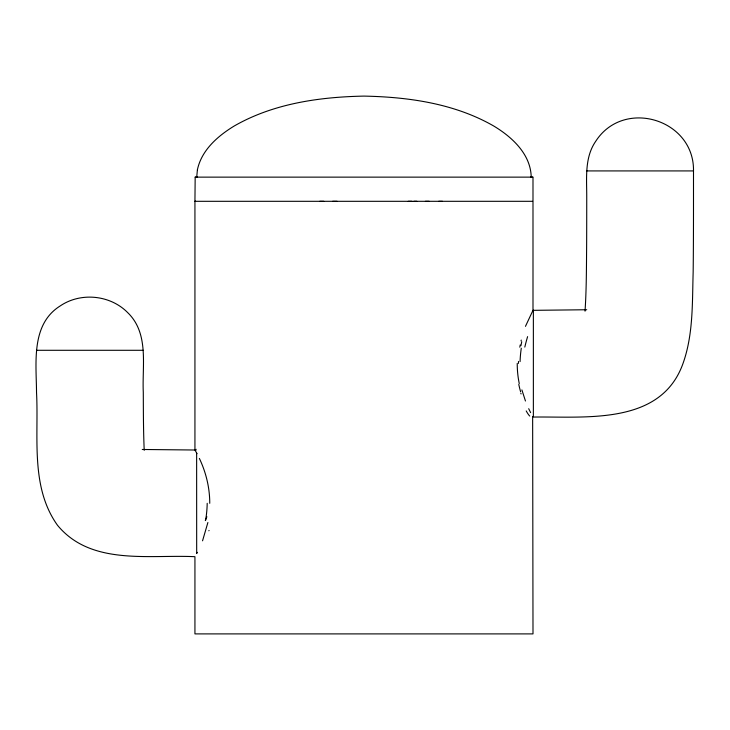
<?xml version="1.0" encoding="UTF-8"?>
<svg xmlns="http://www.w3.org/2000/svg" width="730" height="730" viewBox="0 0 730 730"><rect width="100%" height="100%" fill="white"/><g stroke="black" fill="none" stroke-linecap="round" stroke-linejoin="round"><path stroke-width="1.09" d="M530.518 177.135L532.991 177.135L533 310.296M533.365 310.296L533.365 417.058C585.597 416.328 660.029 425.453 682.623 364.535C693.473 334.988 692.195 302.977 693.162 271.989C693.573 238.299 693.473 204.61 693.5 170.92C694.394 119.246 623.703 97.802 595.735 141.273C584.566 157.342 586.71 177.627 586.737 196.105C586.728 212.932 586.719 229.768 586.628 246.603C586.418 268.129 586.473 289.682 585.031 311.172M197.474 177.125L195.175 177.135L194.937 201.307L194.937 449.935L196.99 453.686M518.473 363.394L518.501 361.441M532.644 416.419L533 633.895L194.937 633.895L194.937 556.689C148.628 554.49 90.94 565.841 57.497 525.271C30.049 486.864 38.873 436.832 36.527 392.494C36.363 363.02 30.678 324.403 60.225 305.916C80.738 292 110.212 294.902 127.622 312.549C149.303 333.4 142.012 365.484 143.29 392.229C143.381 411.583 143.363 430.955 144.212 450.31M519.815 347.206L520.207 344.952M207.886 522.516L202.548 540.82M521.047 340.91L521.238 340.089M525.463 326.346L532.991 310.314M197.31 552.327L196.68 553.523L196.635 453.02M586.728 309.748L533.365 310.332M319.758 201.307L323.801 201.316M194.965 201.307L411.784 201.316M195.175 177.135L197.109 177.135M586.747 170.92L693.5 170.92M36.5 350.291L143.253 350.291M194.974 450.009L142.25 449.479M532.736 177.125L531.121 177.125M438.721 201.307L532.581 201.307M332.643 201.307L337.105 201.316M413.983 201.307L429.13 201.316M195.001 201.307L195.567 201.307M442.471 201.307L425.407 201.307M416.821 201.307L408.271 201.307M530.619 412.614L528.702 408.69M199.363 458.413C206.015 472.392 209.775 487.804 209.747 503.317M525.463 401.007L521.895 389.911M208.88 530.774A47.797 0.675 -63.8 0 1 209.045 530.436M206.882 516.74A51.693 2.126 -67.2 0 1 205.294 520.435M207.201 503.308A51.511 22.657 -88.7 0 1 205.55 520.59M195.822 450.51A50.425 3.942 70.8 0 1 196.169 449.297M524.806 347.097A53.272 11.525 -80.2 0 1 527.598 336.639M520.955 345.655A52.852 21.106 -87.7 0 1 521.74 341.74M520.079 361.587A52.003 23.771 -89.2 0 1 521.293 348.219M519.258 383.551A51.994 26.563 90 0 1 517.232 363.385M520.636 391.855A53.007 22.53 88.4 0 1 518.784 384.345M529.724 416.045A52.186 10.037 78.9 0 1 526.211 410.917M520.837 393.361A47.286 1.332 66.2 0 1 521.083 393.935M197.392 169.853L196.717 177.135L531.212 177.135C530.783 154.222 512.104 137.067 493.818 126.062C454.626 103.514 408.517 96.98 363.969 96.104C319.421 96.98 273.312 103.514 234.12 126.062C217.713 136.072 201.498 150.188 197.392 169.853"/></g></svg>
